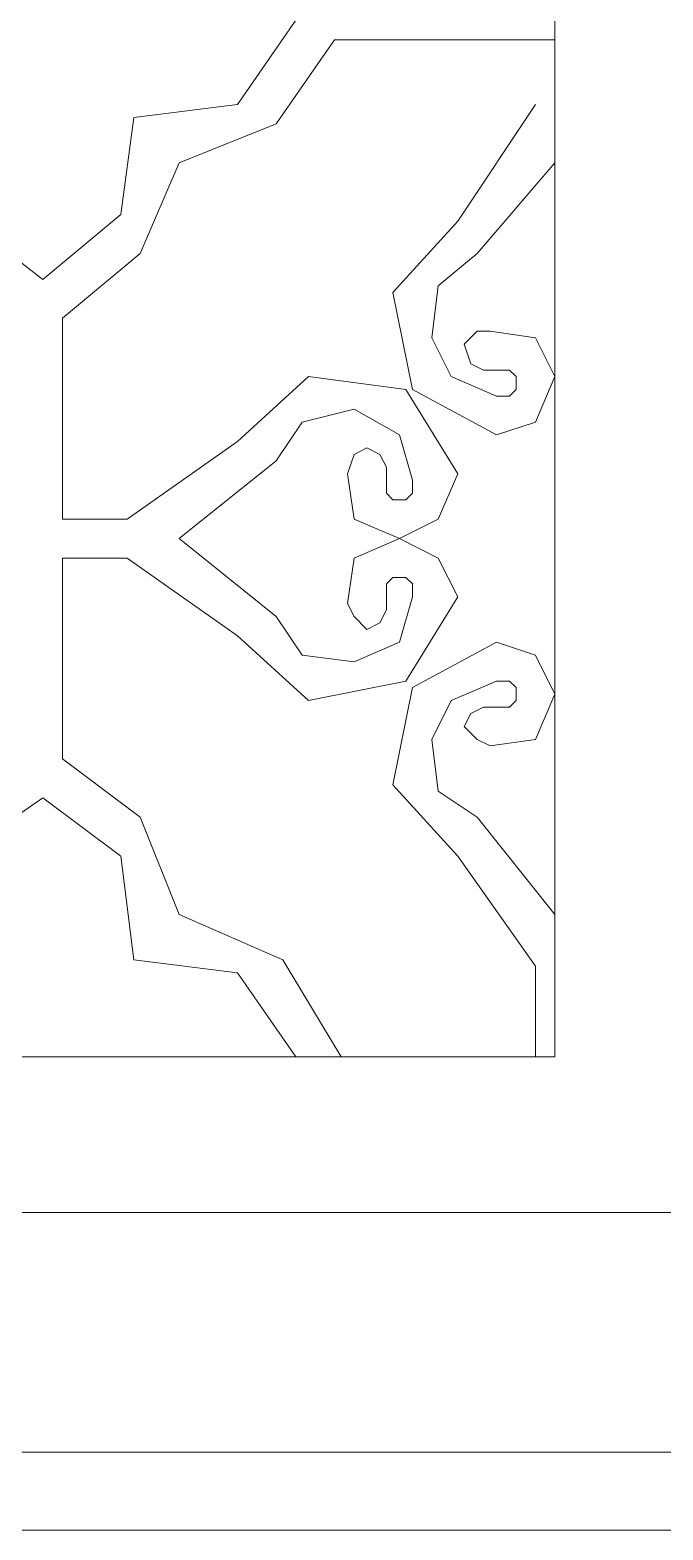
# Model space of a CAD drawing. Header units: centimetres. Extents: x -8.5 to 8.6, y -10.1 to 9.2.
# Drawn here: x -2.123 to -0.123, y -10.092 to -5.351 of the extents above; entities that cross this region are included whole.
import ezdxf

# ---------------------------------------------------------------- set-up
doc = ezdxf.new("R2010")
doc.units = ezdxf.units.CM
doc.header["$MEASUREMENT"] = 0
doc.layers.add('layer 1', color=7, linetype='Continuous')

msp = doc.modelspace()

# ---------------------------------------------------------------- linework, layer by layer
at = {"layer": 'layer 1', "color": 250, "lineweight": 0}
for points, knots in [([(-8.4921, 9.22005), (-8.4921, 9.22005), (8.56713, 9.22005), (8.56713, 9.22005), (8.56713, 9.22005), (8.56713, 9.22005), (8.56713, -10.09188), (8.56713, -10.09188), (8.56713, -10.09188), (8.56713, -10.09188), (-8.4921, -10.09188), (-8.4921, -10.09188), (-8.4921, -10.09188), (-8.4921, -10.09188), (-8.4921, 9.22005), (-8.4921, 9.22005)], [0, 0, 0, 0, 0.25, 0.25, 0.25, 0.25, 0.5, 0.5, 0.5, 0.5, 0.75, 0.75, 0.75, 0.75, 1, 1, 1, 1]), ([(-8.4921, 9.22005), (-8.4921, 9.22005), (8.56713, 9.22005), (8.56713, 9.22005), (8.56713, 9.22005), (8.56713, 9.22005), (8.56713, -10.09188), (8.56713, -10.09188), (8.56713, -10.09188), (8.56713, -10.09188), (-8.4921, -10.09188), (-8.4921, -10.09188), (-8.4921, -10.09188), (-8.4921, -10.09188), (-8.4921, 9.22005), (-8.4921, 9.22005)], [0, 0, 0, 0, 0.25, 0.25, 0.25, 0.25, 0.5, 0.5, 0.5, 0.5, 0.75, 0.75, 0.75, 0.75, 1, 1, 1, 1]), ([(-8.22578, 8.97452), (-8.22578, 8.97452), (8.32133, 8.97452), (8.32133, 8.97452), (8.32133, 8.97452), (8.32133, 8.97452), (8.32133, -9.84608), (8.32133, -9.84608), (8.32133, -9.84608), (8.32133, -9.84608), (-8.22578, -9.84608), (-8.22578, -9.84608), (-8.22578, -9.84608), (-8.22578, -9.84608), (-8.22578, 8.97452), (-8.22578, 8.97452)], [0, 0, 0, 0, 0.25, 0.25, 0.25, 0.25, 0.5, 0.5, 0.5, 0.5, 0.75, 0.75, 0.75, 0.75, 1, 1, 1, 1]), ([(-8.22578, 8.97452), (-8.22578, 8.97452), (8.32133, 8.97452), (8.32133, 8.97452), (8.32133, 8.97452), (8.32133, 8.97452), (8.32133, -9.84608), (8.32133, -9.84608), (8.32133, -9.84608), (8.32133, -9.84608), (-8.22578, -9.84608), (-8.22578, -9.84608), (-8.22578, -9.84608), (-8.22578, -9.84608), (-8.22578, 8.97452), (-8.22578, 8.97452)], [0, 0, 0, 0, 0.25, 0.25, 0.25, 0.25, 0.5, 0.5, 0.5, 0.5, 0.75, 0.75, 0.75, 0.75, 1, 1, 1, 1]), ([(-7.48865, 8.2166), (-7.48865, 8.2166), (7.56368, 8.2166), (7.56368, 8.2166), (7.56368, 8.2166), (7.56368, 8.2166), (7.56368, -9.08816), (7.56368, -9.08816), (7.56368, -9.08816), (7.56368, -9.08816), (-7.48865, -9.08816), (-7.48865, -9.08816), (-7.48865, -9.08816), (-7.48865, -9.08816), (-7.48865, 8.2166), (-7.48865, 8.2166)], [0, 0, 0, 0, 0.25, 0.25, 0.25, 0.25, 0.5, 0.5, 0.5, 0.5, 0.75, 0.75, 0.75, 0.75, 1, 1, 1, 1]), ([(-7.48865, 8.2166), (-7.48865, 8.2166), (7.56368, 8.2166), (7.56368, 8.2166), (7.56368, 8.2166), (7.56368, 8.2166), (7.56368, -9.08816), (7.56368, -9.08816), (7.56368, -9.08816), (7.56368, -9.08816), (-7.48865, -9.08816), (-7.48865, -9.08816), (-7.48865, -9.08816), (-7.48865, -9.08816), (-7.48865, 8.2166), (-7.48865, 8.2166)], [0, 0, 0, 0, 0.25, 0.25, 0.25, 0.25, 0.5, 0.5, 0.5, 0.5, 0.75, 0.75, 0.75, 0.75, 1, 1, 1, 1]), ([(-6.97653, -8.59683), (-6.97653, -8.59683), (-6.97653, 7.72527), (-6.97653, 7.72527), (-6.97653, 7.72527), (-6.97653, 7.72527), (-0.46421, 7.72527), (-0.46421, 7.72527), (-0.46421, 7.72527), (-0.46421, 7.72527), (-0.46421, -8.59683), (-0.46421, -8.59683), (-0.46421, -8.59683), (-0.46421, -8.59683), (-6.97653, -8.59683), (-6.97653, -8.59683)], [0, 0, 0, 0, 0.25, 0.25, 0.25, 0.25, 0.5, 0.5, 0.5, 0.5, 0.75, 0.75, 0.75, 0.75, 1, 1, 1, 1]), ([(-6.97653, -8.59683), (-6.97653, -8.59683), (-6.97653, 7.72527), (-6.97653, 7.72527), (-6.97653, 7.72527), (-6.97653, 7.72527), (-0.46421, 7.72527), (-0.46421, 7.72527), (-0.46421, 7.72527), (-0.46421, 7.72527), (-0.46421, -8.59683), (-0.46421, -8.59683), (-0.46421, -8.59683), (-0.46421, -8.59683), (-6.97653, -8.59683), (-6.97653, -8.59683)], [0, 0, 0, 0, 0.25, 0.25, 0.25, 0.25, 0.5, 0.5, 0.5, 0.5, 0.75, 0.75, 0.75, 0.75, 1, 1, 1, 1]), ([(-1.79531, -5.62726), (-1.79531, -5.62726), (-1.46767, -5.58621), (-1.46767, -5.58621), (-1.46767, -5.58621), (-1.46767, -5.58621), (-1.28345, -5.32015), (-1.28345, -5.32015)], [0, 0, 0, 0, 0.5, 0.5, 0.5, 0.5, 1, 1, 1, 1]), ([(-1.65188, -5.77069), (-1.65188, -5.77069), (-1.34477, -5.64779), (-1.34477, -5.64779), (-1.34477, -5.64779), (-1.34477, -5.64779), (-1.16055, -5.38147), (-1.16055, -5.38147)], [0, 0, 0, 0, 0.5, 0.5, 0.5, 0.5, 1, 1, 1, 1]), ([(-0.52553, -5.58621), (-0.52553, -5.58621), (-0.77133, -5.95491), (-0.77133, -5.95491), (-0.77133, -5.95491), (-0.77133, -5.95491), (-0.97607, -6.18018), (-0.97607, -6.18018), (-0.97607, -6.18018), (-0.97607, -6.18018), (-0.91475, -6.48729), (-0.91475, -6.48729), (-0.91475, -6.48729), (-0.91475, -6.48729), (-0.64843, -6.63072), (-0.64843, -6.63072), (-0.64843, -6.63072), (-0.64843, -6.63072), (-0.52553, -6.58993), (-0.52553, -6.58993), (-0.52553, -6.58993), (-0.52553, -6.58993), (-0.46421, -6.4465), (-0.46421, -6.4465), (-0.46421, -6.4465), (-0.46421, -6.4465), (-0.52553, -6.3236), (-0.52553, -6.3236), (-0.52553, -6.3236), (-0.52553, -6.3236), (-0.66896, -6.30308), (-0.66896, -6.30308), (-0.66896, -6.30308), (-0.66896, -6.30308), (-0.71001, -6.30308), (-0.71001, -6.30308), (-0.71001, -6.30308), (-0.71001, -6.30308), (-0.7508, -6.34413), (-0.7508, -6.34413), (-0.7508, -6.34413), (-0.7508, -6.34413), (-0.73027, -6.40545), (-0.73027, -6.40545), (-0.73027, -6.40545), (-0.73027, -6.40545), (-0.68948, -6.42597), (-0.68948, -6.42597), (-0.68948, -6.42597), (-0.68948, -6.42597), (-0.64843, -6.42597), (-0.64843, -6.42597)], [0, 0, 0, 0, 0.0769231, 0.0769231, 0.0769231, 0.0769231, 0.1538462, 0.1538462, 0.1538462, 0.1538462, 0.2307692, 0.2307692, 0.2307692, 0.2307692, 0.3076923, 0.3076923, 0.3076923, 0.3076923, 0.3846154, 0.3846154, 0.3846154, 0.3846154, 0.4615385, 0.4615385, 0.4615385, 0.4615385, 0.5384615, 0.5384615, 0.5384615, 0.5384615, 0.6153846, 0.6153846, 0.6153846, 0.6153846, 0.6923077, 0.6923077, 0.6923077, 0.6923077, 0.7692308, 0.7692308, 0.7692308, 0.7692308, 0.8461538, 0.8461538, 0.8461538, 0.8461538, 0.9230769, 0.9230769, 0.9230769, 0.9230769, 1, 1, 1, 1]), ([(-2.38927, -5.62726), (-2.38927, -5.62726), (-2.34822, -5.93438), (-2.34822, -5.93438), (-2.34822, -5.93438), (-2.34822, -5.93438), (-2.0819, -6.13939), (-2.0819, -6.13939)], [0, 0, 0, 0, 0.5, 0.5, 0.5, 0.5, 1, 1, 1, 1]), ([(-2.0819, -6.13939), (-2.0819, -6.13939), (-1.83636, -5.93438), (-1.83636, -5.93438), (-1.83636, -5.93438), (-1.83636, -5.93438), (-1.79531, -5.62726), (-1.79531, -5.62726)], [0, 0, 0, 0, 0.5, 0.5, 0.5, 0.5, 1, 1, 1, 1]), ([(-2.02058, -6.26202), (-2.02058, -6.26202), (-1.77478, -6.05728), (-1.77478, -6.05728), (-1.77478, -6.05728), (-1.77478, -6.05728), (-1.65188, -5.77069), (-1.65188, -5.77069)], [0, 0, 0, 0, 0.5, 0.5, 0.5, 0.5, 1, 1, 1, 1]), ([(-0.71001, -6.05728), (-0.71001, -6.05728), (-0.83291, -6.15965), (-0.83291, -6.15965), (-0.83291, -6.15965), (-0.83291, -6.15965), (-0.85317, -6.3236), (-0.85317, -6.3236), (-0.85317, -6.3236), (-0.85317, -6.3236), (-0.79185, -6.4465), (-0.79185, -6.4465), (-0.79185, -6.4465), (-0.79185, -6.4465), (-0.64843, -6.50782), (-0.64843, -6.50782)], [0, 0, 0, 0, 0.25, 0.25, 0.25, 0.25, 0.5, 0.5, 0.5, 0.5, 0.75, 0.75, 0.75, 0.75, 1, 1, 1, 1]), ([(-0.9966, -6.77414), (-0.9966, -6.77414), (-0.9966, -6.73309), (-0.9966, -6.73309), (-0.9966, -6.73309), (-0.9966, -6.73309), (-1.01712, -6.6923), (-1.01712, -6.6923), (-1.01712, -6.6923), (-1.01712, -6.6923), (-1.05818, -6.67177), (-1.05818, -6.67177), (-1.05818, -6.67177), (-1.05818, -6.67177), (-1.09897, -6.6923), (-1.09897, -6.6923), (-1.09897, -6.6923), (-1.09897, -6.6923), (-1.1195, -6.75362), (-1.1195, -6.75362), (-1.1195, -6.75362), (-1.1195, -6.75362), (-1.09897, -6.89704), (-1.09897, -6.89704), (-1.09897, -6.89704), (-1.09897, -6.89704), (-0.95554, -6.95836), (-0.95554, -6.95836), (-0.95554, -6.95836), (-0.95554, -6.95836), (-0.83291, -6.89704), (-0.83291, -6.89704), (-0.83291, -6.89704), (-0.83291, -6.89704), (-0.77133, -6.75362), (-0.77133, -6.75362), (-0.77133, -6.75362), (-0.77133, -6.75362), (-0.93528, -6.48729), (-0.93528, -6.48729), (-0.93528, -6.48729), (-0.93528, -6.48729), (-1.2424, -6.4465), (-1.2424, -6.4465), (-1.2424, -6.4465), (-1.2424, -6.4465), (-1.46767, -6.65124), (-1.46767, -6.65124), (-1.46767, -6.65124), (-1.46767, -6.65124), (-1.81583, -6.89704), (-1.81583, -6.89704)], [0, 0, 0, 0, 0.0769231, 0.0769231, 0.0769231, 0.0769231, 0.1538462, 0.1538462, 0.1538462, 0.1538462, 0.2307692, 0.2307692, 0.2307692, 0.2307692, 0.3076923, 0.3076923, 0.3076923, 0.3076923, 0.3846154, 0.3846154, 0.3846154, 0.3846154, 0.4615385, 0.4615385, 0.4615385, 0.4615385, 0.5384615, 0.5384615, 0.5384615, 0.5384615, 0.6153846, 0.6153846, 0.6153846, 0.6153846, 0.6923077, 0.6923077, 0.6923077, 0.6923077, 0.7692308, 0.7692308, 0.7692308, 0.7692308, 0.8461538, 0.8461538, 0.8461538, 0.8461538, 0.9230769, 0.9230769, 0.9230769, 0.9230769, 1, 1, 1, 1]), ([(-0.64843, -6.50782), (-0.64843, -6.50782), (-0.60764, -6.50782), (-0.60764, -6.50782), (-0.60764, -6.50782), (-0.60764, -6.50782), (-0.58711, -6.48729), (-0.58711, -6.48729), (-0.58711, -6.48729), (-0.58711, -6.48729), (-0.58711, -6.4465), (-0.58711, -6.4465), (-0.58711, -6.4465), (-0.58711, -6.4465), (-0.60764, -6.42597), (-0.60764, -6.42597), (-0.60764, -6.42597), (-0.60764, -6.42597), (-0.64843, -6.42597), (-0.64843, -6.42597)], [0, 0, 0, 0, 0.2, 0.2, 0.2, 0.2, 0.4, 0.4, 0.4, 0.4, 0.6, 0.6, 0.6, 0.6, 0.8, 0.8, 0.8, 0.8, 1, 1, 1, 1]), ([(-0.91475, -6.77414), (-0.91475, -6.77414), (-0.95554, -6.63072), (-0.95554, -6.63072), (-0.95554, -6.63072), (-0.95554, -6.63072), (-1.09897, -6.54887), (-1.09897, -6.54887), (-1.09897, -6.54887), (-1.09897, -6.54887), (-1.26292, -6.58993), (-1.26292, -6.58993), (-1.26292, -6.58993), (-1.26292, -6.58993), (-1.34477, -6.71256), (-1.34477, -6.71256)], [0, 0, 0, 0, 0.25, 0.25, 0.25, 0.25, 0.5, 0.5, 0.5, 0.5, 0.75, 0.75, 0.75, 0.75, 1, 1, 1, 1]), ([(-1.34477, -7.20416), (-1.34477, -7.20416), (-1.65188, -6.95836), (-1.65188, -6.95836), (-1.65188, -6.95836), (-1.65188, -6.95836), (-1.34477, -6.71256), (-1.34477, -6.71256)], [0, 0, 0, 0, 0.5, 0.5, 0.5, 0.5, 1, 1, 1, 1]), ([(-0.9966, -6.77414), (-0.9966, -6.77414), (-0.9966, -6.8152), (-0.9966, -6.8152), (-0.9966, -6.8152), (-0.9966, -6.8152), (-0.97607, -6.83546), (-0.97607, -6.83546), (-0.97607, -6.83546), (-0.97607, -6.83546), (-0.93528, -6.83546), (-0.93528, -6.83546), (-0.93528, -6.83546), (-0.93528, -6.83546), (-0.91475, -6.8152), (-0.91475, -6.8152), (-0.91475, -6.8152), (-0.91475, -6.8152), (-0.91475, -6.77414), (-0.91475, -6.77414)], [0, 0, 0, 0, 0.2, 0.2, 0.2, 0.2, 0.4, 0.4, 0.4, 0.4, 0.6, 0.6, 0.6, 0.6, 0.8, 0.8, 0.8, 0.8, 1, 1, 1, 1]), ([(-1.81583, -7.01994), (-1.81583, -7.01994), (-1.46767, -7.26574), (-1.46767, -7.26574), (-1.46767, -7.26574), (-1.46767, -7.26574), (-1.2424, -7.47048), (-1.2424, -7.47048), (-1.2424, -7.47048), (-1.2424, -7.47048), (-0.93528, -7.4089), (-0.93528, -7.4089), (-0.93528, -7.4089), (-0.93528, -7.4089), (-0.77133, -7.14284), (-0.77133, -7.14284), (-0.77133, -7.14284), (-0.77133, -7.14284), (-0.83291, -7.01994), (-0.83291, -7.01994), (-0.83291, -7.01994), (-0.83291, -7.01994), (-0.95554, -6.95836), (-0.95554, -6.95836), (-0.95554, -6.95836), (-0.95554, -6.95836), (-1.09897, -7.01994), (-1.09897, -7.01994), (-1.09897, -7.01994), (-1.09897, -7.01994), (-1.1195, -7.1631), (-1.1195, -7.1631), (-1.1195, -7.1631), (-1.1195, -7.1631), (-1.09897, -7.20416), (-1.09897, -7.20416), (-1.09897, -7.20416), (-1.09897, -7.20416), (-1.05818, -7.24521), (-1.05818, -7.24521), (-1.05818, -7.24521), (-1.05818, -7.24521), (-1.01712, -7.22468), (-1.01712, -7.22468), (-1.01712, -7.22468), (-1.01712, -7.22468), (-0.9966, -7.18363), (-0.9966, -7.18363), (-0.9966, -7.18363), (-0.9966, -7.18363), (-0.9966, -7.14284), (-0.9966, -7.14284)], [0, 0, 0, 0, 0.0769231, 0.0769231, 0.0769231, 0.0769231, 0.1538462, 0.1538462, 0.1538462, 0.1538462, 0.2307692, 0.2307692, 0.2307692, 0.2307692, 0.3076923, 0.3076923, 0.3076923, 0.3076923, 0.3846154, 0.3846154, 0.3846154, 0.3846154, 0.4615385, 0.4615385, 0.4615385, 0.4615385, 0.5384615, 0.5384615, 0.5384615, 0.5384615, 0.6153846, 0.6153846, 0.6153846, 0.6153846, 0.6923077, 0.6923077, 0.6923077, 0.6923077, 0.7692308, 0.7692308, 0.7692308, 0.7692308, 0.8461538, 0.8461538, 0.8461538, 0.8461538, 0.9230769, 0.9230769, 0.9230769, 0.9230769, 1, 1, 1, 1]), ([(-0.91475, -7.14284), (-0.91475, -7.14284), (-0.91475, -7.10179), (-0.91475, -7.10179), (-0.91475, -7.10179), (-0.91475, -7.10179), (-0.93528, -7.08126), (-0.93528, -7.08126), (-0.93528, -7.08126), (-0.93528, -7.08126), (-0.97607, -7.08126), (-0.97607, -7.08126), (-0.97607, -7.08126), (-0.97607, -7.08126), (-0.9966, -7.10179), (-0.9966, -7.10179), (-0.9966, -7.10179), (-0.9966, -7.10179), (-0.9966, -7.14284), (-0.9966, -7.14284)], [0, 0, 0, 0, 0.2, 0.2, 0.2, 0.2, 0.4, 0.4, 0.4, 0.4, 0.6, 0.6, 0.6, 0.6, 0.8, 0.8, 0.8, 0.8, 1, 1, 1, 1]), ([(-1.34477, -7.20416), (-1.34477, -7.20416), (-1.26292, -7.32706), (-1.26292, -7.32706), (-1.26292, -7.32706), (-1.26292, -7.32706), (-1.09897, -7.34758), (-1.09897, -7.34758), (-1.09897, -7.34758), (-1.09897, -7.34758), (-0.95554, -7.286), (-0.95554, -7.286), (-0.95554, -7.286), (-0.95554, -7.286), (-0.91475, -7.14284), (-0.91475, -7.14284)], [0, 0, 0, 0, 0.25, 0.25, 0.25, 0.25, 0.5, 0.5, 0.5, 0.5, 0.75, 0.75, 0.75, 0.75, 1, 1, 1, 1]), ([(-0.64843, -7.49101), (-0.64843, -7.49101), (-0.68948, -7.49101), (-0.68948, -7.49101), (-0.68948, -7.49101), (-0.68948, -7.49101), (-0.73027, -7.51127), (-0.73027, -7.51127), (-0.73027, -7.51127), (-0.73027, -7.51127), (-0.7508, -7.55233), (-0.7508, -7.55233), (-0.7508, -7.55233), (-0.7508, -7.55233), (-0.71001, -7.59338), (-0.71001, -7.59338), (-0.71001, -7.59338), (-0.71001, -7.59338), (-0.66896, -7.61364), (-0.66896, -7.61364), (-0.66896, -7.61364), (-0.66896, -7.61364), (-0.52553, -7.59338), (-0.52553, -7.59338), (-0.52553, -7.59338), (-0.52553, -7.59338), (-0.46421, -7.44995), (-0.46421, -7.44995), (-0.46421, -7.44995), (-0.46421, -7.44995), (-0.52553, -7.32706), (-0.52553, -7.32706), (-0.52553, -7.32706), (-0.52553, -7.32706), (-0.64843, -7.286), (-0.64843, -7.286), (-0.64843, -7.286), (-0.64843, -7.286), (-0.91475, -7.42943), (-0.91475, -7.42943), (-0.91475, -7.42943), (-0.91475, -7.42943), (-0.97607, -7.73654), (-0.97607, -7.73654), (-0.97607, -7.73654), (-0.97607, -7.73654), (-0.77133, -7.96181), (-0.77133, -7.96181), (-0.77133, -7.96181), (-0.77133, -7.96181), (-0.52553, -8.30998), (-0.52553, -8.30998)], [0, 0, 0, 0, 0.0769231, 0.0769231, 0.0769231, 0.0769231, 0.1538462, 0.1538462, 0.1538462, 0.1538462, 0.2307692, 0.2307692, 0.2307692, 0.2307692, 0.3076923, 0.3076923, 0.3076923, 0.3076923, 0.3846154, 0.3846154, 0.3846154, 0.3846154, 0.4615385, 0.4615385, 0.4615385, 0.4615385, 0.5384615, 0.5384615, 0.5384615, 0.5384615, 0.6153846, 0.6153846, 0.6153846, 0.6153846, 0.6923077, 0.6923077, 0.6923077, 0.6923077, 0.7692308, 0.7692308, 0.7692308, 0.7692308, 0.8461538, 0.8461538, 0.8461538, 0.8461538, 0.9230769, 0.9230769, 0.9230769, 0.9230769, 1, 1, 1, 1]), ([(-0.64843, -7.4089), (-0.64843, -7.4089), (-0.79185, -7.47048), (-0.79185, -7.47048), (-0.79185, -7.47048), (-0.79185, -7.47048), (-0.85317, -7.59338), (-0.85317, -7.59338), (-0.85317, -7.59338), (-0.85317, -7.59338), (-0.83291, -7.75707), (-0.83291, -7.75707), (-0.83291, -7.75707), (-0.83291, -7.75707), (-0.71001, -7.83891), (-0.71001, -7.83891)], [0, 0, 0, 0, 0.25, 0.25, 0.25, 0.25, 0.5, 0.5, 0.5, 0.5, 0.75, 0.75, 0.75, 0.75, 1, 1, 1, 1]), ([(-0.64843, -7.49101), (-0.64843, -7.49101), (-0.60764, -7.49101), (-0.60764, -7.49101), (-0.60764, -7.49101), (-0.60764, -7.49101), (-0.58711, -7.47048), (-0.58711, -7.47048), (-0.58711, -7.47048), (-0.58711, -7.47048), (-0.58711, -7.42943), (-0.58711, -7.42943), (-0.58711, -7.42943), (-0.58711, -7.42943), (-0.60764, -7.4089), (-0.60764, -7.4089), (-0.60764, -7.4089), (-0.60764, -7.4089), (-0.64843, -7.4089), (-0.64843, -7.4089)], [0, 0, 0, 0, 0.2, 0.2, 0.2, 0.2, 0.4, 0.4, 0.4, 0.4, 0.6, 0.6, 0.6, 0.6, 0.8, 0.8, 0.8, 0.8, 1, 1, 1, 1]), ([(-1.65188, -8.14629), (-1.65188, -8.14629), (-1.77478, -7.83891), (-1.77478, -7.83891), (-1.77478, -7.83891), (-1.77478, -7.83891), (-2.02058, -7.6547), (-2.02058, -7.6547)], [0, 0, 0, 0, 0.5, 0.5, 0.5, 0.5, 1, 1, 1, 1]), ([(-2.0819, -7.7776), (-2.0819, -7.7776), (-2.34822, -7.96181), (-2.34822, -7.96181), (-2.34822, -7.96181), (-2.34822, -7.96181), (-2.38927, -8.28945), (-2.38927, -8.28945)], [0, 0, 0, 0, 0.5, 0.5, 0.5, 0.5, 1, 1, 1, 1]), ([(-1.79531, -8.28945), (-1.79531, -8.28945), (-1.83636, -7.96181), (-1.83636, -7.96181), (-1.83636, -7.96181), (-1.83636, -7.96181), (-2.0819, -7.7776), (-2.0819, -7.7776)], [0, 0, 0, 0, 0.5, 0.5, 0.5, 0.5, 1, 1, 1, 1]), ([(-1.14002, -8.59683), (-1.14002, -8.59683), (-1.32424, -8.28945), (-1.32424, -8.28945), (-1.32424, -8.28945), (-1.32424, -8.28945), (-1.65188, -8.14629), (-1.65188, -8.14629)], [0, 0, 0, 0, 0.5, 0.5, 0.5, 0.5, 1, 1, 1, 1]), ([(-1.28345, -8.59683), (-1.28345, -8.59683), (-1.46767, -8.33051), (-1.46767, -8.33051), (-1.46767, -8.33051), (-1.46767, -8.33051), (-1.79531, -8.28945), (-1.79531, -8.28945)], [0, 0, 0, 0, 0.5, 0.5, 0.5, 0.5, 1, 1, 1, 1])]:
    msp.add_open_spline(points, degree=3, knots=knots, dxfattribs=at)
for points in [[(-0.46421, -5.38147), (-0.46421, -5.38147), (-1.16055, -5.38147), (-1.16055, -5.38147)], [(-0.71001, -6.05728), (-0.71001, -6.05728), (-0.46421, -5.77069), (-0.46421, -5.77069)], [(-2.02058, -6.26202), (-2.02058, -6.26202), (-2.02058, -6.89704), (-2.02058, -6.89704)], [(-1.81583, -6.89704), (-1.81583, -6.89704), (-2.02058, -6.89704), (-2.02058, -6.89704)], [(-2.02058, -7.01994), (-2.02058, -7.01994), (-2.02058, -7.6547), (-2.02058, -7.6547)], [(-1.81583, -7.01994), (-1.81583, -7.01994), (-2.02058, -7.01994), (-2.02058, -7.01994)], [(-0.46421, -8.14629), (-0.46421, -8.14629), (-0.71001, -7.83891), (-0.71001, -7.83891)], [(-0.52553, -8.30998), (-0.52553, -8.30998), (-0.52553, -8.59683), (-0.52553, -8.59683)]]:
    msp.add_open_spline(points, degree=3, dxfattribs=at)

doc.saveas('drawing.dxf')
